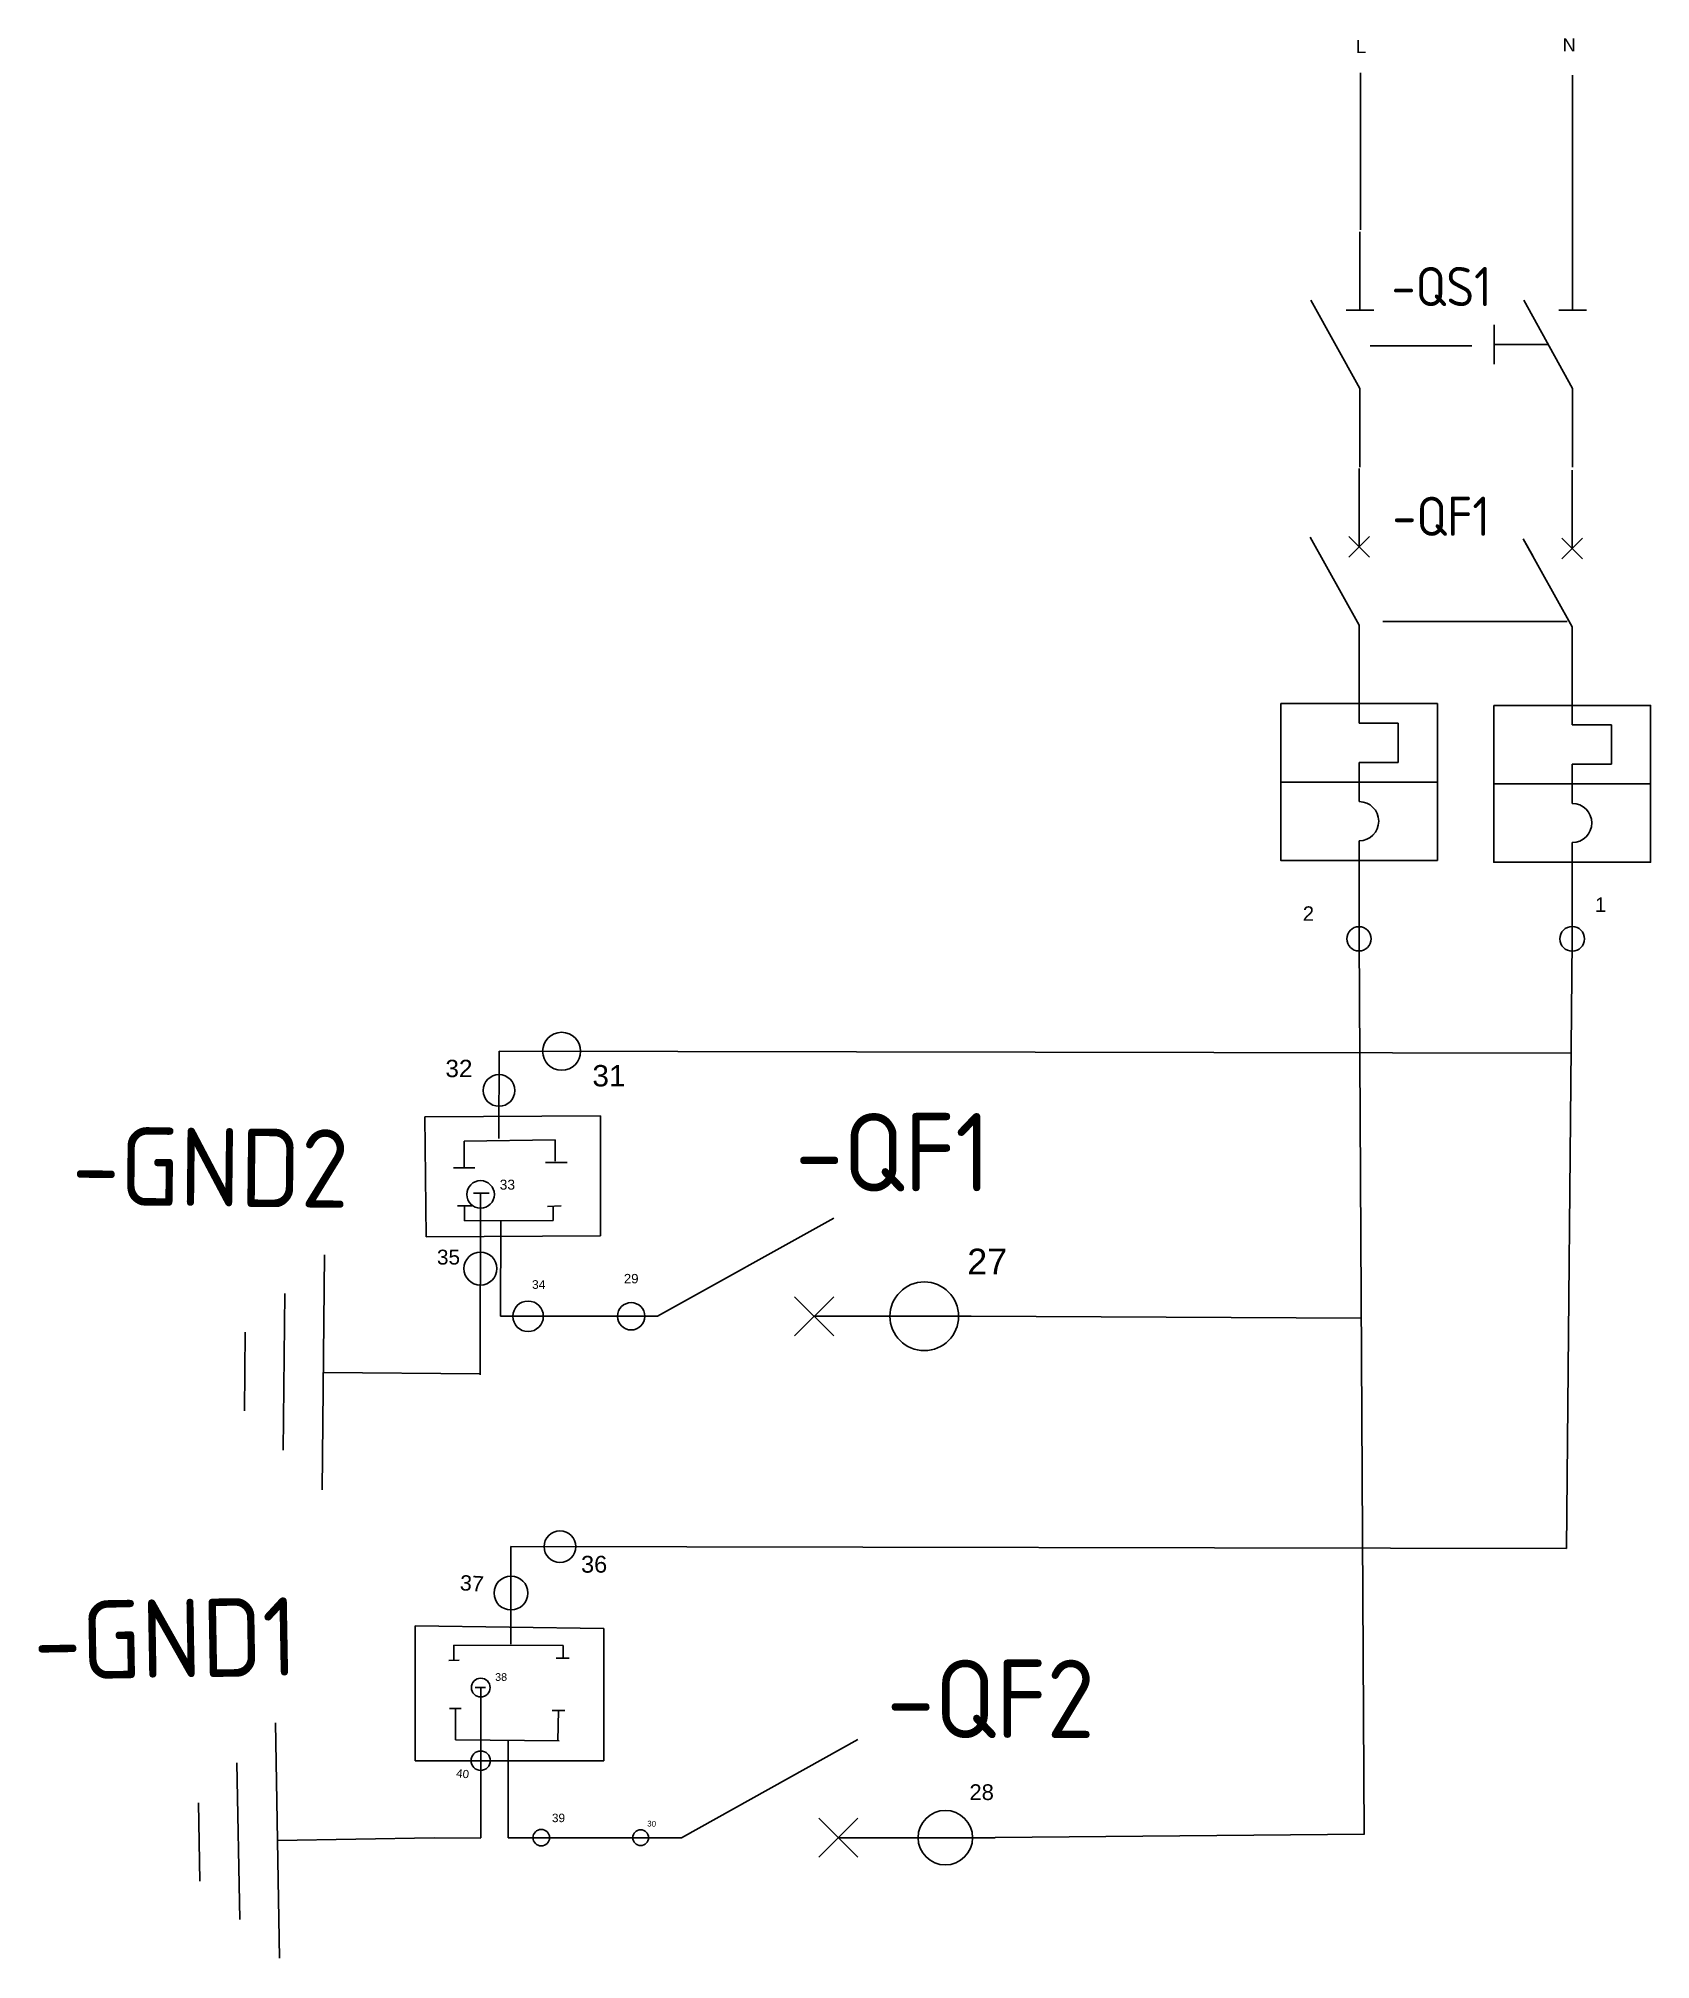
# Model space of a CAD drawing. Header units: millimetres. Extents: x 2383.6 to 2393.9, y 1680.7 to 1692.9.
import ezdxf
from ezdxf.enums import TextEntityAlignment as Align

# ---------------------------------------------------------------- set-up
doc = ezdxf.new("R2010")
doc.units = ezdxf.units.MM
for name, color, linetype in [('LINK', 9, 'Continuous'), ('SYMS', 7, 'Continuous'), ('TAGS', 51, 'Continuous')]:
    doc.layers.add(name, color=color, linetype=linetype)
doc.styles.get("Standard").update_dxf_attribs({"font": 'arial.ttf'})
doc.styles.add('WD_IEC', font='isocp2.shx', dxfattribs={"width": 0.9})

# ---------------------------------------------------------------- blocks, each defined once
blk = doc.blocks.new('VDS11Q65')
for p, q in [((0, 7.5), (0, 2.5)), ((0, -2.5), (-3.12, 3.13)), ((-0.88, 2.5), (0.88, 2.5)), ((-5, 1.56), (-5, -0.94)), ((-5, 0.31), (-1.56, 0.31)), ((0, -2.5), (0, -7.5))]:
    blk.add_line(p, q)
at = {"style": 'WD_IEC'}
for tag, p in [('INST', (-8, 10.5)), ('LOC', (-8, 7)), ('TAG1', (-8, 2.77)), ('RATING1', (-8, -6.35)), ('DESC1', (-8, -14.35)), ('DESC2', (-8, -17.85)), ('DESC3', (-8, -21.35))]:
    blk.add_attdef(tag, text='', height=2.5, dxfattribs=at).set_placement(p, align=Align.RIGHT)
at = {"style": 'WD_IEC', "flags": 1}
for tag, p, height in [('X2TERM01', (0, 7.5), 0.32), ('MFG', (2.75, 6.5), 1.5), ('CAT', (2.75, 4), 1.5), ('X4LINK', (-6.42, 0), 0.32), ('X1LINK', (-0.5, 0), 0.32), ('X8TERM02', (0, -7.5), 0.32), ('ASSYCODE', (1, -9), 1), ('FAMILY', (1, -10.5), 1), ('CATDESC', (1, -12), 1), ('CONTACT', (1, -13.5), 1)]:
    blk.add_attdef(tag, p, '', height=height, dxfattribs=at)
at = {"style": 'WD_IEC'}
blk.add_attdef('TERM01', text='', height=2, rotation=90, dxfattribs=at).set_placement((-1, 7.5), align=Align.RIGHT)
blk.add_attdef('TERM02', (-1, -7.5), '', height=2, rotation=90, dxfattribs=at)
at = {"lineweight": 15, "style": 'WD_IEC'}
blk.add_attdef('XREF', text='', height=2.5, dxfattribs=at).set_placement((-8, -10.35), align=Align.RIGHT)
blk = doc.blocks.new('VDS21Q65')
for p, q in [((0, 7.5), (0, 2.5)), ((0, -2.5), (-3.12, 3.13)), ((-0.88, 2.5), (0.88, 2.5)), ((0, -2.5), (0, -7.5))]:
    blk.add_line(p, q)
at = {"style": 'WD_IEC'}
for tag, p in [('INST', (-7.3, 9.14)), ('LOC', (-7.3, 5.64)), ('TAG2', (-7.3, 1.4)), ('RATING1', (-8, -6.66)), ('DESC1', (-8, -14.66)), ('DESC2', (-8, -18.16)), ('DESC3', (-8, -21.66))]:
    blk.add_attdef(tag, text='', height=2.5, dxfattribs=at).set_placement(p, align=Align.RIGHT)
at = {"style": 'WD_IEC', "flags": 1}
for tag, p, height in [('X2TERM01', (0, 7.5), 0.32), ('X4LINK', (-3.29, 0), 0.32), ('X1LINK', (-0.5, 0), 0.32), ('X8TERM02', (0, -7.5), 0.32), ('FAMILY', (1, -10.81), 1), ('CONTACT', (1, -13.81), 1)]:
    blk.add_attdef(tag, p, '', height=height, dxfattribs=at)
at = {"style": 'WD_IEC'}
blk.add_attdef('TERM01', text='', height=2, rotation=90, dxfattribs=at).set_placement((-1, 7.5), align=Align.RIGHT)
blk.add_attdef('TERM02', (-1, -7.5), '', height=2, rotation=90, dxfattribs=at)
at = {"lineweight": 15, "style": 'WD_IEC'}
blk.add_attdef('XREF', text='', height=2.5, dxfattribs=at).set_placement((-8, -10.66), align=Align.RIGHT)
blk = doc.blocks.new('VCB11Q9')
for p, q in [((0, 7.5), (0, 2.5)), ((0, -2.5), (-3.12, 3.12)), ((-0.66, 1.84), (0.66, 3.16)), ((-0.66, 3.16), (0.66, 1.84)), ((0, -2.5), (0, -7.5)), ((0, -7.5), (0, -8.75)), ((0, -8.75), (2.5, -8.75)), ((2.5, -8.75), (2.5, -11.25)), ((0, -12.5), (0, -11.25)), ((2.5, -11.25), (0, -11.25)), ((0, -12.5), (0, -13.75)), ((0, -17.5), (0, -16.25)), ((0, -17.5), (0, -22.5))]:
    blk.add_line(p, q)
for points in [[(-5, -7.5), (-5, -12.5), (5, -12.5), (5, -7.5)], [(-5, -12.5), (-5, -17.5), (5, -17.5), (5, -12.5)]]:
    blk.add_lwpolyline(points, close=True)
blk.add_arc((0, -15), 1.25, 270, 90)
at = {"style": 'WD_IEC'}
for tag, height, p in [('INST', 2.7, (-5.11, 11.44)), ('LOC', 2.7, (-5.11, 7.94)), ('TAG1', 2.5, (-5.11, 3.62)), ('RATING1', 2.5, (-7.62, -2.7)), ('DESC1', 2.7, (-7.62, -15.05)), ('DESC2', 2.7, (-6.83, -19.05)), ('DESC3', 2.7, (-6.83, -23.05))]:
    blk.add_attdef(tag, text='', height=height, dxfattribs=at).set_placement(p, align=Align.RIGHT)
at = {"style": 'WD_IEC', "flags": 1}
for tag, p, height in [('X2TERM01', (0, 7.5), 0.32), ('X4LINK', (-2.15, -0.05), 0.32), ('X1LINK', (0.02, -0.05), 0.32), ('CONTACT', (-5.15, -7.55), 1), ('COMMON', (-3.9, -8.8), 1), ('ASSYCODE', (0.69, -18.77), 1), ('FAMILY', (0.69, -20.27), 1), ('CATDESC', (0.69, -21.77), 1), ('X8TERM02', (0, -22.5), 0.32)]:
    blk.add_attdef(tag, p, '', height=height, dxfattribs=at)
at = {"style": 'WD_IEC'}
blk.add_attdef('TERM01', text='', height=2, rotation=90, dxfattribs=at).set_placement((-1, 7.5), align=Align.RIGHT)
at = {"style": 'WD_IEC', "flags": 9}
for tag, p in [('MFG', (7.81, 5.44)), ('CAT', (7.81, 2.94))]:
    blk.add_attdef(tag, text='', height=1.5, dxfattribs=at).set_placement(p, align=Align.RIGHT)
at = {"lineweight": 15, "style": 'WD_IEC'}
blk.add_attdef('XREF', text='', height=2.5, dxfattribs=at).set_placement((-7.64, -5.95), align=Align.RIGHT)
at = {"style": 'WD_IEC'}
blk.add_attdef('TERM02', (-1, -22.5), '', height=2, rotation=90, dxfattribs=at)
blk = doc.blocks.new('VCB21Q9')
for p, q in [((0, 7.5), (0, 2.5)), ((0, -2.5), (-3.12, 3.12)), ((-3.12, 3.12), (-2.52, 2.03)), ((-0.66, 1.84), (0.66, 3.16)), ((-0.66, 3.16), (0.66, 1.84)), ((0, -2.5), (0, -7.5)), ((0, -7.5), (0, -8.75)), ((0, -8.75), (2.5, -8.75)), ((2.5, -8.75), (2.5, -11.25)), ((0, -12.5), (0, -11.25)), ((2.5, -11.25), (0, -11.25)), ((0, -12.5), (0, -13.75)), ((0, -17.5), (0, -16.25)), ((0, -17.5), (0, -22.5))]:
    blk.add_line(p, q)
for points in [[(-5, -7.5), (-5, -12.5), (5, -12.5), (5, -7.5)], [(-5, -12.5), (-5, -17.5), (5, -17.5), (5, -12.5)]]:
    blk.add_lwpolyline(points, close=True)
blk.add_arc((0, -15), 1.25, 270, 90)
at = {"style": 'WD_IEC'}
for tag, height, p in [('INST', 2.7, (-5.27, 11.72)), ('LOC', 2.7, (-5.27, 8.22)), ('TAG2', 2.5, (-5.27, 3.9)), ('DESC1', 2.7, (-8.62, -12.98)), ('DESC2', 2.7, (-7.83, -16.98)), ('DESC3', 2.7, (-7.83, -20.98))]:
    blk.add_attdef(tag, text='', height=height, dxfattribs=at).set_placement(p, align=Align.RIGHT)
at = {"style": 'WD_IEC', "flags": 1}
for tag, p, height in [('X2TERM01', (0, 7.5), 0.32), ('X4LINK', (-2.15, -0.05), 0.32), ('X1LINK', (-0.13, -0.05), 0.32), ('CONTACT', (-5.15, -7.55), 1), ('FAMILY', (0.69, -20.27), 1), ('X8TERM02', (0, -22.5), 0.32)]:
    blk.add_attdef(tag, p, '', height=height, dxfattribs=at)
at = {"style": 'WD_IEC'}
blk.add_attdef('TERM01', text='', height=2, rotation=90, dxfattribs=at).set_placement((-1, 7.5), align=Align.RIGHT)
at = {"lineweight": 15, "style": 'WD_IEC'}
blk.add_attdef('XREF', text='', height=2.5, dxfattribs=at).set_placement((-5.27, 0.31), align=Align.RIGHT)
at = {"style": 'WD_IEC', "flags": 1}
blk.add_attdef('RATING1', text='', height=2.5, dxfattribs=at).set_placement((-8.42, -9.55), align=Align.RIGHT)
at = {"style": 'WD_IEC'}
blk.add_attdef('TERM02', (-1, -22.5), '', height=2, rotation=90, dxfattribs=at)
blk = doc.blocks.new('HCB1')
for p, q in [((-1.875, 0.625), (-3.125, -0.625)), ((-1.875, -0.625), (-3.125, 0.625)), ((-7.5, 0), (-2.5, 0)), ((2.5, 0), (-3.125, -3.125)), ((2.5, 0), (7.5, 0))]:
    blk.add_line(p, q)
at = {"style": 'WD_IEC'}
for tag, p in [('INST', (-5, 11.125)), ('LOC', (-5, 7.625)), ('TAG1', (-5, 4.125)), ('DESC1', (-5, -13.75)), ('DESC2', (-5, -17.25)), ('DESC3', (-5, -20.75))]:
    blk.add_attdef(tag, text='', height=2.5, dxfattribs=at).set_placement(p, align=Align.RIGHT)
for tag, p, height, flags in [('MFG', (4.917, 12.122), 1.5, 9), ('CAT', (4.917, 9.622), 1.5, 9), ('TERM01', (-7.5, 1), 2, 8), ('X4TERM01', (-7.5, 0), 0.32, 1), ('X1TERM02', (7.5, 0), 0.32, 1), ('X2LINK', (0, -0.553), 0.32, 1), ('ASSYCODE', (12.25, -2.75), 1, 1), ('X8LINK', (0, -2.462), 0.32, 1), ('FAMILY', (12.25, -4.25), 1, 1), ('CATDESC', (12.25, -5.75), 1, 1), ('CONTACT', (12.5, -7.5), 1, 1), ('COMMON', (13.75, -8.75), 1, 1)]:
    blk.add_attdef(tag, p, '', height=height, dxfattribs=dict(at, flags=flags))
at = {"style": 'WD_IEC', "flags": 8}
blk.add_attdef('TERM02', text='', height=2, dxfattribs=at).set_placement((7.5, 1), align=Align.RIGHT)
at = {"lineweight": 15, "style": 'WD_IEC'}
for tag, p in [('RATING1', (-5, -6.25)), ('XREF', (-5, -10))]:
    blk.add_attdef(tag, text='', height=2.5, dxfattribs=at).set_placement(p, align=Align.RIGHT)
blk = doc.blocks.new('VGND2')
for p, q in [((0, 0), (0, -5)), ((-3.75, -5), (3.75, -5)), ((-2.5, -6.25), (2.5, -6.25)), ((-1.25, -7.5), (1.25, -7.5))]:
    blk.add_line(p, q)
at = {"style": 'WD_IEC'}
for tag, p in [('INST', (-5.25, 2.75)), ('LOC', (-5.25, -0.75)), ('TAG1', (-5.25, -4.25))]:
    blk.add_attdef(tag, text='', height=2.5, dxfattribs=at).set_placement(p, align=Align.RIGHT)
at = {"style": 'WD_IEC', "flags": 1}
blk.add_attdef('X2TERM01', (0, 0), '', height=0.32, dxfattribs=at)

msp = doc.modelspace()

# ---------------------------------------------------------------- linework, layer by layer
for p, q in [((2392.021, 1692.685), (2392.021, 1691.685)), ((2393.375, 1692.67), (2393.375, 1691.672)), ((2392.013, 1687.165), (2392.045, 1681.454)), ((2393.372, 1687.152), (2393.335, 1683.276)), ((2386.529, 1686.447), (2386.527, 1685.89)), ((2393.365, 1686.433), (2386.529, 1686.447)), ((2387.176, 1686.035), (2386.055, 1686.027)), ((2386.064, 1685.262), (2386.055, 1686.027)), ((2387.176, 1685.27), (2387.176, 1686.035)), ((2386.305, 1685.872), (2386.885, 1685.881)), ((2386.305, 1685.872), (2386.305, 1685.702)), ((2386.885, 1685.881), (2386.885, 1685.745)), ((2386.825, 1685.736), (2386.962, 1685.736)), ((2386.237, 1685.702), (2386.374, 1685.702)), ((2386.365, 1685.541), (2386.464, 1685.541)), ((2386.41, 1685.541), (2386.407, 1684.383)), ((2386.262, 1685.46), (2386.355, 1685.46)), ((2386.307, 1685.364), (2386.307, 1685.457)), ((2386.307, 1685.364), (2386.873, 1685.367)), ((2386.538, 1684.756), (2386.539, 1685.366)), ((2386.838, 1685.457), (2386.925, 1685.46)), ((2386.873, 1685.367), (2386.873, 1685.458)), ((2386.064, 1685.262), (2387.176, 1685.27)), ((2392.027, 1684.744), (2389.538, 1684.756)), ((2393.335, 1683.276), (2386.604, 1683.287)), ((2386.604, 1683.287), (2386.604, 1682.666)), ((2387.196, 1682.764), (2385.994, 1682.782)), ((2385.994, 1682.782), (2385.994, 1681.922)), ((2386.24, 1682.659), (2386.936, 1682.656)), ((2386.24, 1682.659), (2386.24, 1682.561)), ((2386.936, 1682.656), (2386.936, 1682.578)), ((2387.196, 1681.922), (2387.196, 1682.764)), ((2386.208, 1682.561), (2386.274, 1682.564)), ((2386.893, 1682.575), (2386.976, 1682.575)), ((2386.376, 1682.388), (2386.442, 1682.388)), ((2386.411, 1682.388), (2386.411, 1681.431)), ((2386.212, 1682.254), (2386.287, 1682.254)), ((2386.251, 1682.054), (2386.251, 1682.256)), ((2386.867, 1682.242), (2386.947, 1682.242)), ((2386.903, 1682.049), (2386.907, 1682.242)), ((2386.251, 1682.054), (2386.912, 1682.049)), ((2386.586, 1681.431), (2386.586, 1682.049)), ((2385.994, 1681.922), (2387.196, 1681.922)), ((2386.411, 1681.428), (2386.115, 1681.43)), ((2386.692, 1681.431), (2386.586, 1681.431)), ((2392.048, 1681.454), (2389.693, 1681.433))]:
    msp.add_line(p, q)
for centre, radius in [((2392.012, 1687.163), 0.0774), ((2393.372, 1687.163), 0.0789), ((2386.927, 1686.446), 0.121), ((2386.528, 1686.196), 0.101), ((2386.41, 1685.533), 0.0881), ((2386.409, 1685.06), 0.105), ((2389.24, 1684.756), 0.219), ((2386.713, 1684.756), 0.0973), ((2387.371, 1684.756), 0.0873), ((2386.916, 1683.287), 0.101), ((2386.604, 1682.991), 0.108), ((2386.411, 1682.388), 0.0598), ((2386.411, 1681.922), 0.0617), ((2389.374, 1681.431), 0.174), ((2386.797, 1681.431), 0.053), ((2387.431, 1681.431), 0.0501)]:
    msp.add_circle(centre, radius)
at = {"layer": 'LINK'}
for points in [[(2392.084, 1690.944), (2392.732, 1690.944)], [(2392.164, 1689.187), (2393.339, 1689.187)]]:
    msp.add_lwpolyline(points, dxfattribs=at)

# ---------------------------------------------------------------- block references
at = {"layer": 'SYMS', "xscale": 0.1, "yscale": 0.1, "zscale": 0.1}
for name, p in [('VDS21Q65', (2392.018, 1690.922)), ('VCB21Q9', (2393.372, 1689.402))]:
    msp.add_blockref(name, p, dxfattribs=at)
at = {"layer": 'SYMS'}
ref = msp.add_blockref('VDS11Q65', (2393.375, 1690.922), dxfattribs=dict(at, xscale=0.1, yscale=0.1, zscale=0.1))
ref.add_attrib('TAG1', '-QS1', dxfattribs={"layer": 'TAGS', "height": 0.25, "style": 'WD_IEC'}).set_placement((2392.859, 1691.198), align=Align.RIGHT)
ref = msp.add_blockref('VCB11Q9', (2392.013, 1689.413), dxfattribs=dict(at, xscale=0.1, yscale=0.1, zscale=0.1))
ref.add_attrib('TAG1', '-QF1', dxfattribs={"layer": 'TAGS', "height": 0.25, "style": 'WD_IEC'}).set_placement((2392.848, 1689.733), align=Align.RIGHT)
ref = msp.add_blockref('VGND2', (2386.407, 1684.388), dxfattribs=dict(at, xscale=0.2, yscale=0.2, zscale=0.2, rotation=269.3967464451235))
ref.add_attrib('TAG1', '-GND2', dxfattribs={"layer": 'TAGS', "height": 0.5, "rotation": 359.3967, "style": 'WD_IEC'}).set_placement((2385.568, 1685.447), align=Align.RIGHT)
ref = msp.add_blockref('HCB1', (2388.038, 1684.756), dxfattribs=dict(at, xscale=0.2, yscale=0.2, zscale=0.2, rotation=180))
ref.add_attrib('TAG1', '-QF1', dxfattribs={"layer": 'TAGS', "height": 0.5, "style": 'WD_IEC'}).set_placement((2389.662, 1685.552), align=Align.RIGHT)
ref = msp.add_blockref('VGND2', (2386.115, 1681.43), dxfattribs=dict(at, xscale=0.2, yscale=0.2, zscale=0.2, rotation=270.9967860650672))
ref.add_attrib('TAG1', '-GND1', dxfattribs={"layer": 'TAGS', "height": 0.5, "rotation": 360.9968, "style": 'WD_IEC'}).set_placement((2385.247, 1682.465), align=Align.RIGHT)
ref = msp.add_blockref('HCB1', (2388.192, 1681.431), dxfattribs=dict(at, xscale=0.2, yscale=0.2, zscale=0.2, rotation=180))
ref.add_attrib('TAG1', '-QF2', dxfattribs={"layer": 'TAGS', "height": 0.5, "style": 'WD_IEC'}).set_placement((2390.327, 1682.066), align=Align.RIGHT)

# ---------------------------------------------------------------- texts
for s, height, p in [('L', 0.0833, (2391.993, 1692.812)), ('N', 0.0833, (2393.311, 1692.822)), ('1', 0.0923, (2393.517, 1687.335)), ('2', 0.0923, (2391.654, 1687.278)), ('32', 0.1108, (2386.186, 1686.281)), ('31', 0.1363, (2387.123, 1686.222)), ('33', 0.0631, (2386.532, 1685.564)), ('35', 0.0947, (2386.132, 1685.086)), ('27', 0.1641, (2389.514, 1685.023)), ('34', 0.0551, (2386.738, 1684.931)), ('29', 0.0601, (2387.324, 1684.966)), ('36', 0.1073, (2387.051, 1683.121)), ('38', 0.0491, (2386.503, 1682.431)), ('28', 0.1003, (2389.528, 1681.671)), ('39', 0.054, (2386.865, 1681.53))]:
    msp.add_text(s, height=height).set_placement(p)
for s, height, rotation, p in [('37', 0.0979, 356.3937, (2386.276, 1683.009)), ('40', 0.0523, 354.2865, (2386.253, 1681.817)), ('30', 0.0366, 357.5092, (2387.472, 1681.503))]:
    msp.add_text(s, height=height, rotation=rotation).set_placement(p)

doc.saveas('drawing.dxf')
